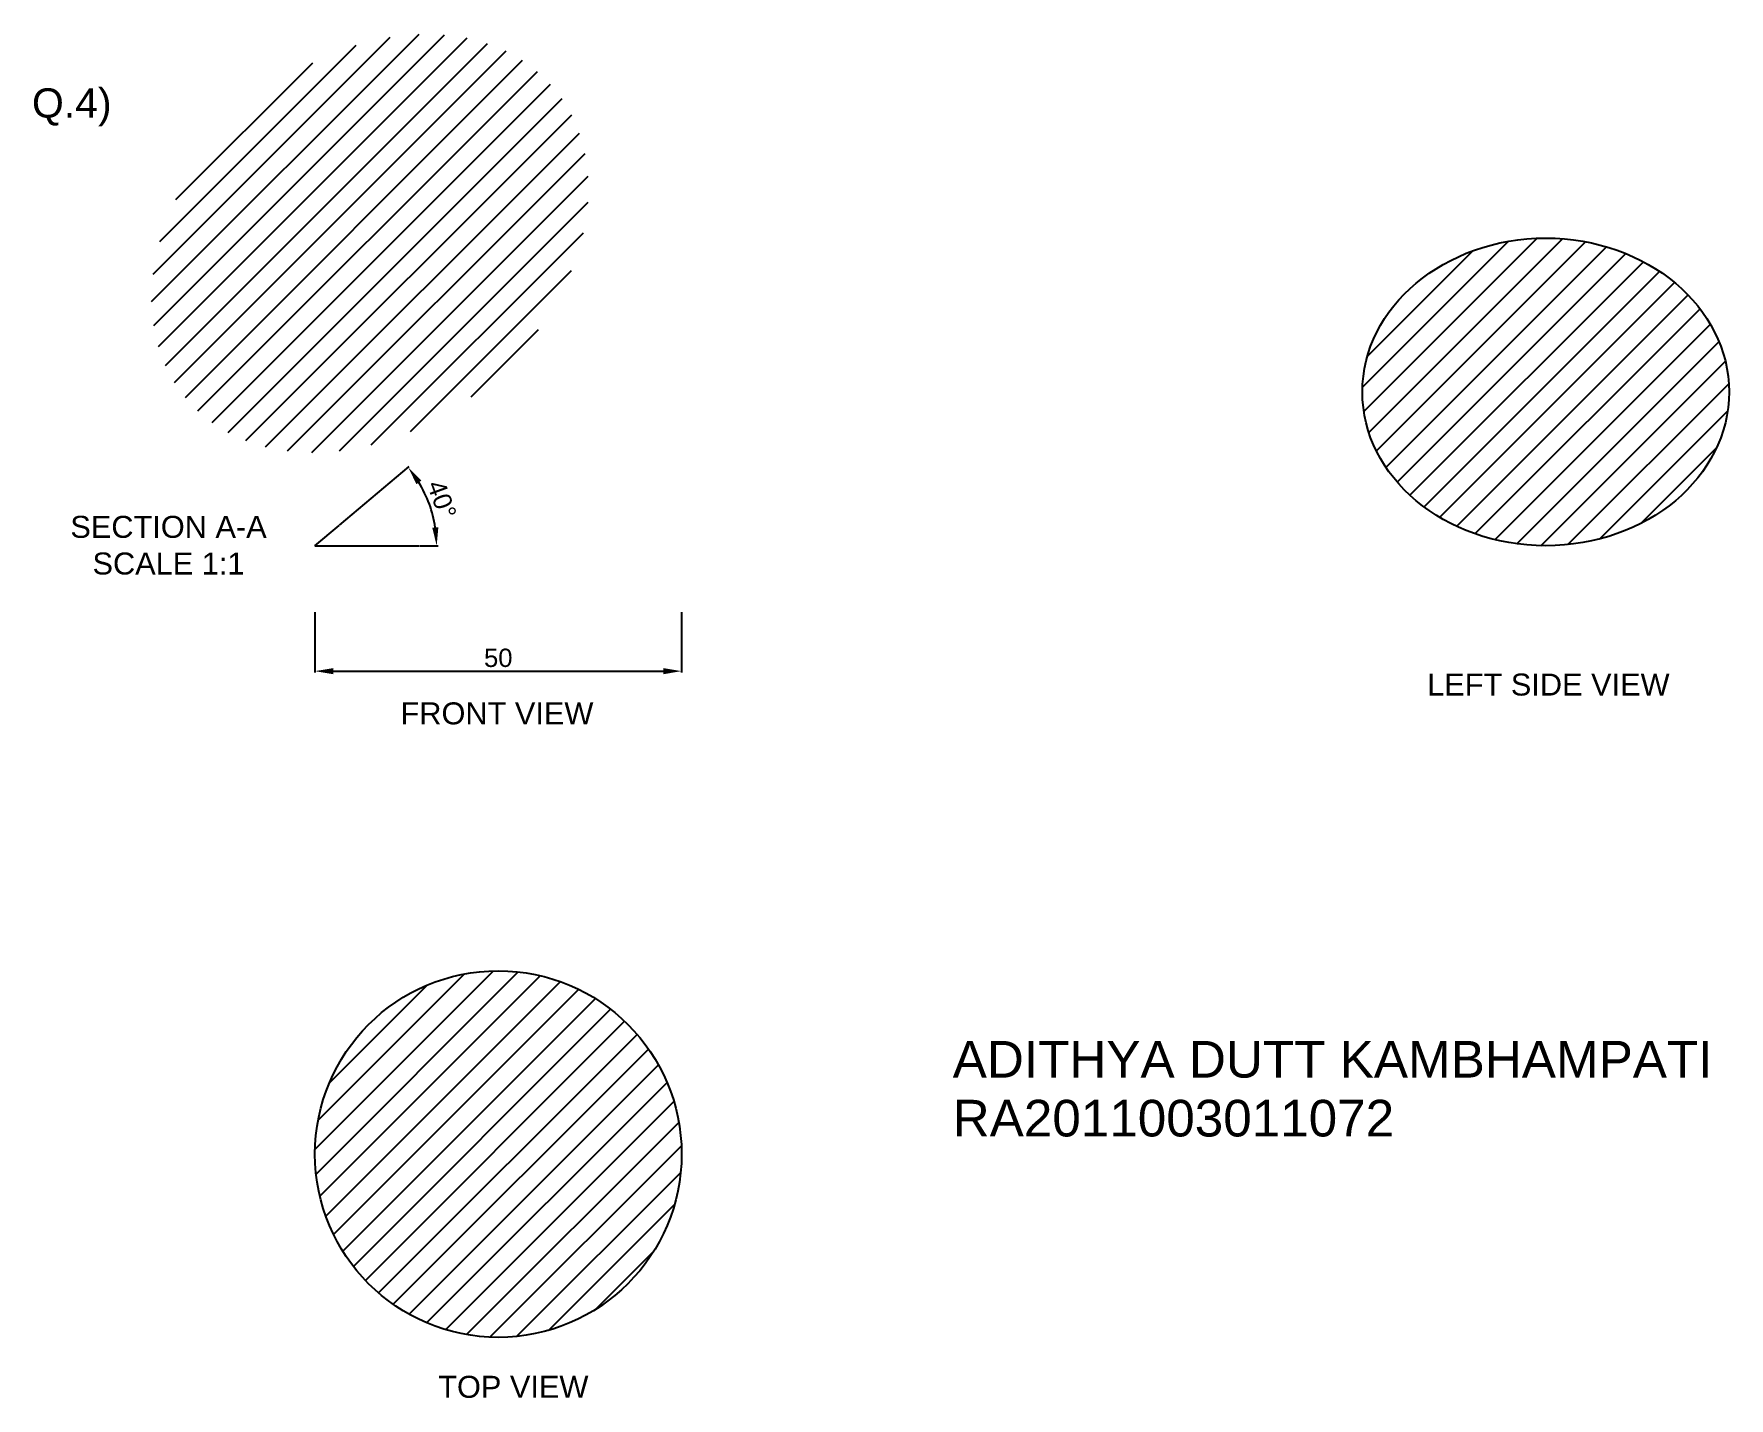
# Paper-space layout 'q4' of a CAD drawing. Header units: millimetres. Extents: x 17 to 248, y 18 to 204.
import ezdxf

# ---------------------------------------------------------------- set-up
doc = ezdxf.new("R2010")
doc.units = ezdxf.units.MM
doc.header["$MEASUREMENT"] = 0
doc.header["$PDMODE"] = 33
doc.header["$PDSIZE"] = 5
doc.layers.add('MD_Annotation', color=7, linetype='Continuous', lineweight=25)
doc.layers.add('MD_Hatching', color=7, linetype='Continuous', lineweight=25)
doc.styles.get("Standard").update_dxf_attribs({"font": 'arial.ttf'})
doc.dimstyles.new('', dxfattribs={"dimtxt": 2.5, "dimasz": 2.5, "dimexe": 0.18, "dimexo": 0.0625, "dimgap": 0.53, "dimtad": 1, "dimdec": 0, "dimdsep": 46, "dimtxsty": 'Standard', "dimcen": 2.5, "dimadec": 0, "dimazin": 0, "dimtfac": 1, "dimtdec": 0, "dimtmove": 0, "dimatfit": 3, "dimfxl": 1, "dimtolj": 1, "dimtzin": 0, "dimarcsym": 0})

# ---------------------------------------------------------------- blocks, each defined once
blk = doc.blocks.new('*D15')
at = {"color": 0, "linetype": 'ByBlock', "lineweight": -2, "transparency": 16777216}
for p, q in [((55.14, 124.84), (55.14, 116.64)), ((105.14, 124.84), (105.14, 116.64)), ((57.64, 116.82), (102.64, 116.82))]:
    blk.add_line(p, q, dxfattribs=at)
at = {"color": 0, "transparency": 16777216}
for points in [[(57.64, 117.23), (57.64, 116.4), (55.14, 116.82)], [(102.64, 117.23), (102.64, 116.4), (105.14, 116.82)]]:
    blk.add_solid(points, dxfattribs=at)
at = {"layer": 'Defpoints', "color": 0, "transparency": 16777216}
for p in [(55.14, 124.9), (105.14, 124.9), (105.14, 116.82)]:
    blk.add_point(p, dxfattribs=at)
at = {"color": 0, "transparency": 16777216, "insert": (80.14, 118.62), "char_height": 2.5, "attachment_point": 5}
blk.add_mtext('\\A1;50', dxfattribs=at)
blk = doc.blocks.new('*D16')
at = {"color": 0, "linetype": 'ByBlock', "lineweight": -2, "transparency": 16777216}
for p, q in [((58.5, 136.74), (68, 144.71)), ((69.47, 133.92), (71.92, 133.92))]:
    blk.add_line(p, q, dxfattribs=at)
blk.add_arc((55.14, 133.92), 16.6, 8.6349, 31.3651, dxfattribs=at)
at = {"color": 0, "transparency": 16777216}
for points in [[(68.98, 142.32), (69.66, 142.81), (67.86, 144.6)], [(71.97, 136.45), (71.14, 136.38), (71.74, 133.92)]]:
    blk.add_solid(points, dxfattribs=at)
at = {"layer": 'Defpoints', "color": 0, "transparency": 16777216}
for p in [(58.45, 136.7), (71.3, 137.75), (55.14, 133.92), (55.14, 133.92), (69.41, 133.92)]:
    blk.add_point(p, dxfattribs=at)
at = {"color": 0, "transparency": 16777216, "insert": (72.44, 140.22), "char_height": 2.5, "attachment_point": 5, "rotation": 290}
blk.add_mtext('\\A1;40°', dxfattribs=at)

psp = doc.layouts.new('q4')

# ---------------------------------------------------------------- hatches: boundary and pattern name
h = psp.add_hatch()
h.set_pattern_fill('ANSI31', color=256, scale=20)
edge = h.paths.add_edge_path()
edge.add_ellipse((222.98, 154.9), major_axis=(-25, 0), ratio=0.8391, start_angle=0, end_angle=360)
edge = h.paths.add_edge_path()
edge.add_ellipse((80.14, 50.95), major_axis=(0, 25), ratio=1, start_angle=0, end_angle=360)
at = {"layer": 'MD_Hatching'}
h = psp.add_hatch(dxfattribs=at)
h.set_pattern_fill('ANSI31', color=256, scale=20, angle=4e-14, style=0)
edge = h.paths.add_edge_path(flags=0)
edge.add_ellipse((62.66, 175.18), major_axis=(25, 21.26), ratio=0.761809, start_angle=0, end_angle=360)

# ---------------------------------------------------------------- linework, layer by layer
for q in [(58.45, 136.7), (69.41, 133.92)]:
    psp.add_line((55.14, 133.92), q)
for centre, major_axis, ratio in [((222.98, 154.9), (-25, 0), 0.8391), ((80.14, 50.95), (0, 25), 1)]:
    psp.add_ellipse(centre, major_axis=major_axis, ratio=ratio)

# ---------------------------------------------------------------- texts
for s, height, p in [('Q.4)', 4, (16.55, 192.31)), ('LEFT SIDE VIEW', 3, (206.81, 113.49)), ('FRONT VIEW', 3, (66.81, 109.56)), ('ADITHYA DUTT KAMBHAMPATI', 5, (142.11, 61.38)), ('RA2011003011072', 5, (142.11, 53.35)), ('TOP VIEW', 3, (71.95, 17.71))]:
    psp.add_text(s, height=height).set_placement(p)
at = {"layer": 'MD_Annotation', "insert": (35.17, 138), "char_height": 3, "width": 34.6611, "attachment_point": 2}
psp.add_mtext('SECTION A-A\\PSCALE 1:1', dxfattribs=at)

# ---------------------------------------------------------------- dimensions: what is measured, and where the dimension line sits
dim = psp.add_angular_dim_2l(base=(71.3, 137.75), line1=((55.14, 133.92), (58.45, 136.7)), line2=((55.14, 133.92), (69.41, 133.92)), dimstyle='')
dim.commit()
dim.dimension.update_dxf_attribs({"geometry": '*D16', "text_midpoint": (72.44, 140.22)})
dim = psp.add_linear_dim(base=(105.14, 116.82), p1=(55.14, 124.9), p2=(105.14, 124.9), dimstyle='', override={"dimlfac": -1})
dim.commit()
dim.dimension.update_dxf_attribs({"geometry": '*D15', "text_midpoint": (80.14, 118.62)})

doc.saveas('drawing.dxf')
